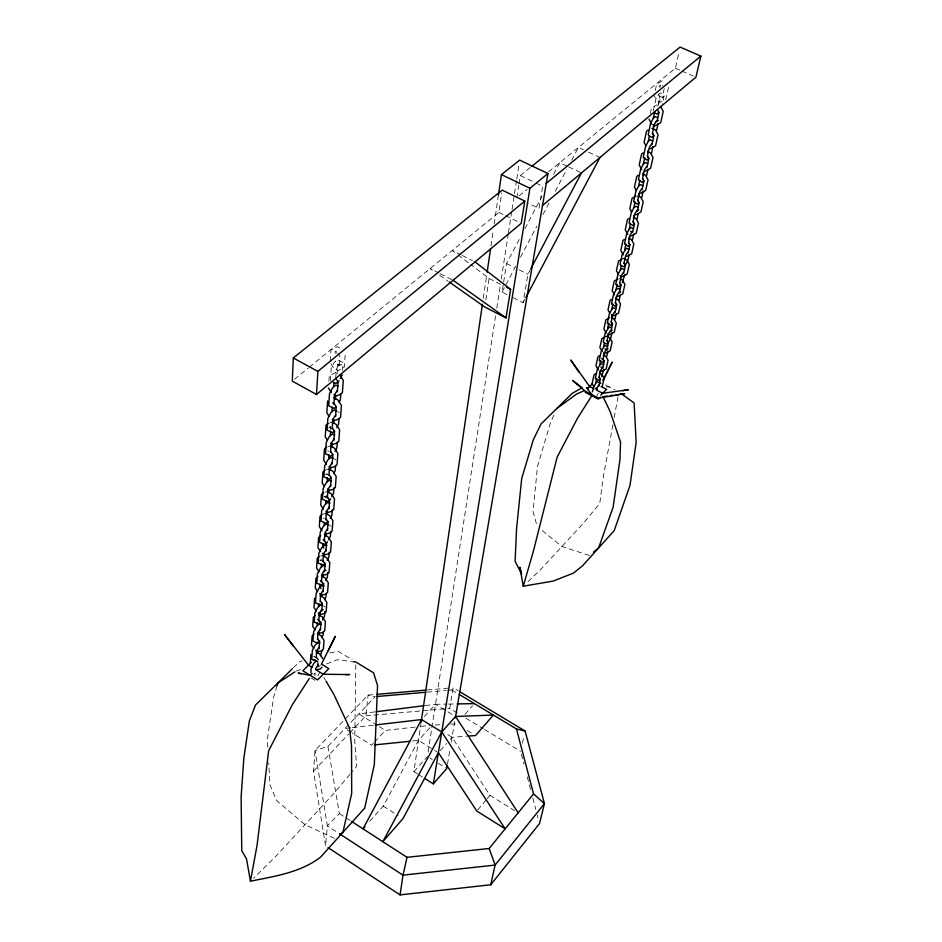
<?xml version="1.0" encoding="UTF-8"?>
<svg xmlns="http://www.w3.org/2000/svg" width="942" height="942" viewBox="0 0 942 942"><rect width="100%" height="100%" fill="white"/><g stroke="black" fill="none" stroke-linecap="round" stroke-linejoin="round"><path stroke-width="0.71" stroke-dasharray="4.71 3.53" d="M355.793 664.887L354.757 741.154L356.618 766.399L350.954 773.147M328.899 381.298L329.253 375.893L335.54 372.537L337.636 373.668M330.23 361.233L330.96 350.106L337.342 346.656L341.581 348.94M330.371 380.662L331.195 368.322L334.339 362.27L337.507 359.656L343.112 362.517L342.476 371.16M326.003 498.035L326.191 495.174M330.677 430.129L330.854 427.468M335.917 353.968L336.117 351.06L333.868 352.909L336.129 352.037M314.969 675.779L315.158 673M335.741 377.824L336.329 369.24L338.06 365.943L339.367 364.848L340.804 365.531L337.825 363.918L337.118 373.939M349.741 732.864L365.849 715.849L368.075 695.102L375.281 696.656L327.922 746.429L315.028 750.562L327.345 825.84L325.591 846.01L313.521 771.157L315.028 750.562L368.075 695.102L375.281 694.478M417.553 773.959L413.903 771.675L420.944 723.621M483.281 298.379L486.696 275.076M490.97 245.956L493.102 231.391M494.173 224.114L498.448 194.982M485.907 299.909L489.075 278.479L470.67 264.466M309.294 367.203L498.871 212.386L501.756 192.91M428.092 752.14L495.657 315.382M496.787 308.128L500.379 284.908M501.274 279.103L508.233 234.122M508.456 232.674L511.824 210.914M512.048 209.454L514.297 194.947M514.52 193.499L516.534 180.44M516.769 178.98L519.23 163.025M507.043 294.54L502.098 292.032L503.428 283.483M503.652 282.058L506.537 263.548L519.489 238.985M516.828 197.714L518.771 185.256M518.995 183.867L520.29 175.565L530.57 167.299M457.188 712.894L449.723 708.36L453.137 687.731L458.095 690.721M513.225 297.672L523.116 302.676L527.909 274.216L529.969 270.319M447.485 764.162L450.194 748.231M451.171 742.449L454.88 720.642M612.889 424.771L603.422 476.322L599.76 503.44L582.851 523.823L540.343 569.851L526.272 583.31M614.184 417.647L618.07 396.252M650.298 113.593L651.523 107.93L657.01 104.868M655.291 90.444L656.68 83.991L662.238 80.871L664.687 81.954M653.277 111.062L655.762 99.593L658.387 94.636L660.448 92.94L663.027 94.094L664.157 95.919L662.273 104.503M659.906 87.736L660.495 85.039L659.035 86.24L661.272 85.192L662.803 85.863M657.857 106.352L659.895 97.05L659.27 96.049L661.849 97.203L659.565 100.617L658.54 105.28M664.228 88.548L662.155 97.98L663.615 96.767L661.378 97.803L659.871 97.12L658.446 94.459M522.41 743.238L523.905 736.456M668.526 87.406L665.959 99.004L664.51 100.217L660.424 102.089L656.774 100.464L654.172 95.601M548.55 171.809L675.438 68.189L679.194 51.315M277.019 685.776L273.698 696.809L267.34 739.352L267.94 749.62M553.837 415.104L550.434 422.899L537.505 466.337L533.019 511.73L537.234 526.578M524.941 228.635L541.991 196.313M553.578 174.329L559.713 162.695L567.378 166.31M502.098 292.032L515.721 266.209M520.49 257.178L536.846 226.186M542.981 214.564L549.104 202.942M555.238 191.332L566.825 169.383M571.594 160.34L578.412 147.435L583.475 149.79M317.925 675.85L319.868 672.188M523.116 302.676L525.165 298.791M596.686 396.193L598.347 393.085M369.77 821.271L383.276 806.081L418.495 740.388L430.294 727.318M447.474 690.368L451.807 689.991L453.137 687.731M477.759 809.955L486.213 799.84M487.155 798.722L489.981 795.342L452.054 737.268L444.636 732.723M350.012 774.265L333.951 793.364L275.029 857.185L253.528 878.215M440.208 750.644L446.59 743.438M450.229 739.329L452.054 737.268L466.714 736.197M413.903 771.675L427.409 756.497M464.959 714.307L472.554 705.77M424.336 716.497L435.498 704.263L447.038 704.086M373.609 743.097L371.643 745.216L352.249 733.064M374.586 742.037L385.384 730.403L415.222 727.047M313.521 771.157L348.74 733.936M327.922 746.429L339.344 813.535L327.345 825.84L338.331 832.999M318.655 666.901L320.527 665.028M313.745 674.295L314.84 673.2M293.398 667.713L299.615 661.59L302.17 660.86M321.811 558.877L319.797 560.761L321.775 560.29M330.948 426.125L328.793 427.998L330.936 427.279M294.54 379.249L308.164 368.122M519.089 195.865L527.025 189.389M326.627 663.933L337.224 659.741L351.531 661.496M329.476 423.005L332.102 422.122M296.153 671.057L301.593 669.291M327.863 446.72L330.454 445.884M326.297 469.787L328.84 469.01M325.626 474.65L327.722 474.026M324.778 492.23L327.286 491.512M324.119 497.046L326.168 496.458M323.294 514.085L325.767 513.414M320.433 556.11L322.847 555.521M329.735 652.912L338.272 651.311L352.072 659.718M606.33 386.938L609.003 386.55L615.055 389.835M374.751 711.917L358.843 713.918L374.527 723.656M425.372 705.546L435.498 704.263L446.802 711.139M350.754 727.836L344.972 728.507L351.036 732.299M352.202 727.66L373.868 725.128M420.897 726.412L430.847 725.293M412.631 740.989L418.495 740.388L433.414 749.62M365.849 715.849L449.723 708.36M427.185 689.98L450.252 687.978M427.256 692.134L446.025 690.498M435.11 724.999L440.785 724.704M450.735 724.198L456.411 723.915M448.486 704.063L455.692 703.945M314.969 656.48L313.733 656.421L316.206 657.94M320.268 560.278L321.575 560.514M323.118 518.241L324.46 518.583M325.967 496.764L324.601 496.387L327.357 497.965M326.132 473.932L327.51 474.356M589.327 555.474L561.915 546.501L540.59 529.298M327.698 450.853L329.088 451.336M330.724 427.668L329.311 427.138L332.185 428.74M675.438 68.189L680.56 70.45M681.843 71.003L693.371 76.078M334.516 838.356L304.996 824.721L276.63 800.535L269.977 784.816L268.705 762.82M588.538 152.157L599.948 157.467M568.662 166.911L581.45 172.939M520.29 175.565L534.809 182.512M536.128 183.137L542.722 186.292L539.001 208.441L528.568 203.39M605.494 384.842L612.112 389.317M498.871 212.386L504.123 214.953M505.442 215.6L519.902 222.665M506.537 263.548L514.085 267.316M519.113 269.824L527.909 274.216M461.121 254.905L452.254 250.454L456.858 253.951M462.381 255.541L472.519 260.64M489.075 278.479L503.004 285.508M439.043 273.109L430.094 268.552L434.851 271.897M440.314 273.757L453.102 280.269M337.519 411.513L339.438 412.584M334.104 458.848L335.976 459.908M329.323 525.2L331.113 526.237M323.495 605.942L325.202 606.966M451.807 689.991L458.024 693.748M465.89 718.169L483.305 728.743M484.541 729.497L520.608 751.375M448.051 711.905L455.587 716.485M467.15 730.462L471.93 733.371M434.662 750.385L437.147 751.928M311.307 678.028L314.993 680.312M379.355 726.659L385.384 730.403M429.835 758.004L432.248 759.499M438.289 763.256L445.531 767.754M489.981 795.342L514.473 810.556M418.766 774.724L422.405 777.009M383.276 806.081L398.03 815.513M339.344 813.535L350.412 820.706M439.608 275.252L447.945 281.105M458.012 254.835L469.516 263.583M330.854 363.765L333.727 368.346L337.931 370.63L344.266 367.239L345.196 354.734L343.748 352.414M337.884 352.979L339.862 356.147L339.144 366.308L341.381 364.448L339.132 365.296L337.389 364.354L335.423 361.222M323.801 677.392L325.249 679.83M521.35 754.212L523.94 764.115M527.273 776.856L530.982 791.021M532.831 798.098L535.798 809.425M537.281 815.089L538.012 817.915"/><path stroke-width="1.41" d="M293.315 357.972L292.267 381.11L316.5 394.498L521.209 223.313L524.788 201.07L502.168 190.131L293.315 357.972L317.878 371.407L316.5 394.498M310.318 662.98L310.884 654.337M314.593 598.146L313.98 607.46L316.324 610.981M327.604 400.951L326.827 412.773L328.923 416.081M310.872 672.67L311.154 668.408L313.768 663.451L316.43 660.801M317.23 625.229L317.407 622.768M318.537 606.248L318.714 603.728M320.056 584.205L319.88 586.795L321.034 588.526M321.257 566.837L321.446 564.187M322.859 543.64L322.67 546.36L323.848 548.162M324.119 525.342L324.307 522.551M325.602 503.77L325.802 500.908M327.133 481.621L327.392 477.829M328.699 458.86L328.97 454.962M330.312 435.463L330.583 431.46M331.961 411.418L332.243 407.297M333.668 386.679L333.963 382.44M316.206 657.94L316.7 650.84L319.267 647.001M317.478 639.665L317.984 632.388L320.586 628.514M318.785 620.931L319.303 613.477L320.786 610.663L321.928 609.556L323.2 609.709M320.127 601.726L320.657 594.084L323.318 590.128M321.505 582.038L322.046 574.196L323.565 571.299L324.731 570.193L326.026 570.428M322.906 561.832L323.471 553.79L326.191 549.751M324.354 541.108L324.931 532.842L327.686 528.768M325.838 519.819L326.427 511.341L329.217 507.22M327.357 497.965L327.969 489.251L330.795 485.095M328.923 475.522L329.547 466.573L332.42 462.369M330.536 452.454L331.172 443.246L334.08 439.007M332.185 428.74L332.844 419.272L335.788 414.986M333.892 404.353L334.563 394.616L337.554 390.271M317.513 652.665L317.678 650.31M318.808 634.378L318.973 631.964M320.127 615.632L320.292 613.16M321.469 596.427L321.646 593.884M322.859 576.716L323.047 574.114M324.283 556.51L324.472 553.837M325.744 535.774L325.932 533.031M327.239 514.485L327.439 511.671M328.77 492.631L328.982 489.734M330.348 470.188L330.583 466.832M331.973 447.12L332.22 443.67M333.645 423.405L333.892 419.861M335.364 399.019L335.611 395.381M317.76 666.724L318.007 663.227M319.044 648.673L319.55 641.478L317.878 638.97M320.362 630.174L320.881 622.803L317.701 619.353M321.705 611.205L322.246 603.657L320.527 601.067M323.094 591.764L323.648 584.016L320.386 580.472M324.519 571.829L325.084 563.881L323.318 561.197M325.967 551.364L326.544 543.216L323.2 539.566M327.463 530.37L328.063 521.998L326.262 519.219M328.993 508.81L329.606 500.214L327.781 497.388M330.571 486.661L331.207 477.829L329.359 474.956M332.196 463.911L332.844 454.833L330.96 451.901M333.857 440.526L334.528 431.2L332.62 428.21M335.564 416.482L336.247 406.885L334.328 403.847L332.62 402.905M337.33 391.754L338.037 381.887L336.082 378.778M322.034 650.227L320.504 655.608M323.4 631.517L323.153 634.873L321.834 637.381M324.86 611.57L324.531 616.15L322.517 619.977M326.191 593.448L325.932 596.969L324.578 599.548M327.722 572.477L327.38 577.293L325.72 580.437M329.217 552.177L328.852 557.111L327.18 560.302M330.736 531.347L330.371 536.41L328.676 539.636M332.302 509.952L331.925 515.156L330.206 518.43M333.915 487.991L333.527 493.337L331.784 496.658M335.564 465.43L335.164 470.929L333.986 473.167M337.271 442.257L336.847 447.897L335.058 451.312M339.014 418.425L338.59 424.218L336.765 427.703M340.804 393.921L340.368 399.879L339.144 402.234M421.133 722.337L482.434 304.207M487.132 272.167L490.547 248.865M498.448 194.982L501.427 174.6L519.678 160.116L547.95 173.54L455.363 717.839M459.331 691.463L525.106 731.039L544.441 803.608L539.495 823.579L490.758 884.75L400.056 894.9L403.011 875.153L407.003 857.314L351.649 821.495M449.134 281.941L484.847 307.057L506.019 317.901L510.611 289.347L475.051 261.911M424.83 778.528L433.344 783.85L529.922 188.27L547.95 173.54M447.238 765.611L446.743 768.495L433.344 783.85M352.967 661.661L355.829 662.014L373.538 672.8L377.554 685.541L374.327 764.68L364.672 808.13L320.621 857.114C300.486 872.61 274.64 876.237 250.454 881.217L257.072 845.174L268.67 750.739L292.15 705.052L309.294 678.476M592.424 391.907L593.354 387.657L595.591 383.476L597.44 381.628L600.772 383.571M595.78 382.699L596.686 378.531M599.665 364.825L600.596 360.574M603.634 346.585L604.423 342.97L603.245 341.981L605.2 332.973L609.403 326.815L611.664 327.957M607.684 327.969L608.756 323.035M611.817 308.964L612.912 303.925M616.033 289.547L617.151 284.413M620.342 269.73L621.202 265.785M624.746 249.477L625.912 244.108M629.244 228.776L630.433 223.301M633.848 207.629L635.061 202.024M638.546 186.01L639.795 180.275M643.351 163.896L644.717 157.62M648.273 141.276L649.391 136.143L648.202 134.471L650.628 123.261L653.218 118.374L655.267 116.655L657.822 117.809M653.301 118.139L654.725 111.568M599.465 373.738L600.078 370.924M603.41 355.676L604.034 352.814M607.437 337.26L608.238 333.598M611.817 317.207L612.359 314.71M615.738 299.25L616.292 296.706M620.307 278.337L620.872 275.735M628.867 239.138L629.456 236.418M633.436 218.214L634.037 215.447M638.099 196.843L638.723 194.005M642.88 174.976L643.421 172.492M647.755 152.628L648.308 150.084M653.324 127.158L653.889 124.556M598.853 386.267L600.372 379.308L599.124 377.13M602.774 368.393L604.328 361.292L601.761 358.419M606.778 350.153L608.367 342.912L607.095 340.674M610.863 331.537L612.488 324.142L611.205 321.87M615.044 312.532L616.704 304.984L615.397 302.676M619.306 293.115L621.002 285.402L619.683 283.071M623.663 273.286L625.394 265.42L624.063 263.042M628.102 253.033L629.88 244.991L628.538 242.577M632.647 232.333L634.461 224.114L633.106 221.664M637.298 211.185L639.147 202.777L637.781 200.293M642.044 189.554L643.939 180.958L642.562 178.438M646.907 167.44L648.838 158.645L647.448 156.078M651.876 144.809L653.854 135.813L652.453 133.211M656.951 121.659L658.976 112.463L657.563 109.814M603.893 369.429L601.679 376.47M606.778 356.347L607.884 351.307M611.959 332.797L610.828 337.942L608.532 342.229L606.648 344.065L604.399 342.923M614.961 319.161L616.127 313.91M619.188 299.98L620.083 295.953M624.711 274.923L622.321 282.612M629.15 254.799L627.914 260.392L625.523 264.879L623.58 266.692L621.225 265.538L620.06 264.337L622.191 254.528L626.56 248.205L628.926 249.347M632.423 239.951L633.683 234.228M637.028 219.062L638.146 213.952M641.726 197.714L643.162 191.179M646.542 175.883L648.014 169.207M651.452 153.57L652.959 146.728M656.492 130.726L658.034 123.732M490.758 884.75L495.092 865.062L544.441 803.608L533.537 793.918L516.487 728.967L459.272 694.489M602.173 386.891L604.069 378.331L601.773 374.351L599.701 373.279M531.712 166.381L680.136 47.1L700.872 56.108L695.938 77.197L542.38 205.603M621.049 393.52L634.119 402.976L636.156 442.457L629.974 485.483L614.231 530.582L582.662 565.683L573.395 573.148L553.084 581.096L523.257 586.195L533.502 550.776L557.146 457.106L577.528 418.201L591.788 395.711L592 394.757L586.43 387.645L588.35 389.694M277.019 685.776L277.855 683.021L294.94 671.846M328.334 650.675L335.281 636.286L321.469 664.098L328.829 668.62L317.595 679.912L302.841 670.775L311.319 662.379M603.092 380.403L612.206 362.128L603.245 379.697M340.333 378.425L342.205 374.845M315.452 668.844L317.972 665.052M530.652 269.023L581.45 172.939M525.86 297.495L599.948 157.467M596.675 388.281L598.665 385.231M468.186 736.091L475.51 735.561L493.408 715.06L455.587 716.485L441.751 731.958L382.841 841.677L402.952 818.645L438.395 752.693L476.817 811.086L505.147 828.83L441.751 731.958L421.545 719.558L363.011 828.854L364.943 826.687M407.003 857.314L489.169 848.495L533.537 793.918M600.737 395.24L606.589 389.34L601.137 386.526M600.313 397.147L598.347 399.125L585.241 392.319M312.085 673.459L310.212 675.343L298.155 673.047L300.816 673.766M322.046 667.172L320.174 669.044L316.806 669.597M587.631 388.445L592.542 383.571M600.549 378.566L598.7 380.415L595.344 378.448L597.216 369.794L599.477 365.567L601.349 363.73L603.563 364.86M595.273 373.809L593.955 375.116L592.106 383.677L593.825 386.632M602.586 367.368L600.572 370.442L599.041 377.471L599.665 377.93M319.609 640.784L317.807 642.55L315.499 642.385L312.991 640.854L313.592 631.894L316.265 626.807L318.997 624.157L321.293 624.381M604.505 360.586L602.633 362.423L599.253 360.397L601.161 351.578L603.457 347.292L605.341 345.467L607.578 346.597M292.361 668.738L255.517 705.005L249.359 720.901L243.837 758.334L241.128 796.661L241.753 850.697L246.486 858.786L250.454 881.217M314.016 634.19L312.096 636.062L311.508 644.929L313.792 648.332M599.171 355.782L597.84 357.077L595.956 365.814L598.264 369.817M606.589 349.141L604.552 352.237L602.986 359.408L603.622 359.903M320.928 622.132L319.114 623.91L314.239 622.132L314.852 612.948L317.572 607.802L320.327 605.141L322.647 605.435M315.264 615.467L313.333 617.34L312.732 626.418L315.04 629.88M610.663 330.536L608.614 333.668L607.013 340.98L607.649 341.499M322.294 603.021L320.445 604.788L315.523 602.951L316.147 593.531L318.902 588.314L321.693 585.653L324.036 586.006M612.653 323.495L610.746 325.32L607.319 323.177L609.309 313.98L611.652 309.6L613.56 307.775L615.844 308.917M614.832 311.543L612.759 314.699L611.134 322.164L611.758 322.717M323.683 583.416L321.823 585.194L316.842 583.275L317.478 573.607L320.268 568.32L323.094 565.659L325.461 566.083M616.845 304.372L614.938 306.185L611.476 303.972L613.513 294.587L615.88 290.148L617.799 288.346L620.119 289.477M317.878 576.598L315.888 578.47L315.264 588.008L317.631 591.588M611.346 299.391L609.992 300.675L607.99 309.977L609.768 313.109M619.082 292.15L616.998 295.329L615.326 302.959L615.962 303.548M325.12 563.304L323.236 565.082L318.184 563.081L318.843 553.166L321.669 547.808L324.531 545.147L326.921 545.654M621.143 284.837L619.212 286.651L615.727 284.366L617.811 274.77L620.201 270.283L622.132 268.482L624.475 269.624M623.427 272.344L621.32 275.547L619.624 283.33L620.248 283.954M319.232 556.404L317.23 558.276L316.583 568.073L318.973 571.712M327.545 541.791L324.672 544.452L319.573 542.368L320.245 532.195L323.106 526.755L326.003 524.093L328.428 524.682M627.867 252.115L625.747 255.329L624.004 263.289L624.628 263.948M320.621 535.692L318.596 537.564L317.925 547.608L320.515 551.565M328.099 521.503L326.156 523.281L320.987 521.103L321.681 510.658L324.578 505.136L327.51 502.486L329.959 503.146M629.998 244.496L628.043 246.298L624.499 243.872L626.666 233.851L629.115 229.259L631.081 227.481L633.483 228.623M632.412 231.426L630.257 234.676L628.479 242.812L629.103 243.519M322.058 514.426L319.997 516.298L319.314 526.613L321.928 530.64M624.322 239.35L622.933 240.61L620.802 250.525L623.227 254.882M330.618 498.871L327.686 501.533L322.447 499.272L323.165 488.545L326.097 482.94L329.064 480.29L331.549 481.032M634.567 223.666L632.6 225.444L629.032 222.948L631.246 212.704L633.719 208.064L635.709 206.286L638.134 207.44M637.039 210.29L634.873 213.563L633.059 221.888L633.683 222.63M323.518 492.595L321.434 494.468L320.739 505.065L323.389 509.151M628.832 218.45L627.431 219.71L625.252 229.836L627.713 234.264M331.231 477.429L329.253 479.195L323.942 476.84L324.684 465.819L327.663 460.132L330.666 457.482L333.174 458.318M639.253 202.377L637.263 204.143L633.66 201.564L635.932 191.096L638.429 186.398L640.43 184.632L642.891 185.786M325.025 470.176L322.918 472.048L322.199 482.928L324.213 486.048M641.785 188.683L639.594 191.991L637.734 200.493L638.358 201.27M332.867 454.48L330.854 456.246L325.485 453.797L326.238 442.457L329.264 436.688L332.302 434.038L334.834 434.98M644.034 180.605L642.032 182.359L638.405 179.71L640.725 168.995L643.256 164.238L645.27 162.483L647.755 163.637M646.636 166.593L644.41 169.913L642.515 178.615L643.139 179.439M326.58 447.132L324.437 449.004L323.695 460.179L326.427 464.418M638.17 175.259L636.745 176.507L634.461 187.093L636.345 190.508M334.54 430.894L332.502 432.661L327.062 430.094L327.851 418.436L330.901 412.584L333.986 409.947L336.553 410.983M648.92 158.338L646.907 160.081L643.245 157.349L645.623 146.387L648.178 141.571L650.216 139.828L652.724 140.982M328.169 423.453L326.003 425.313L325.237 436.805L327.31 440.044M642.986 152.934L641.561 154.158L639.229 164.991L641.749 169.631M651.593 143.996L649.344 147.341L647.401 156.242L648.037 157.114M336.27 406.638L334.21 408.404L328.699 405.731L329.5 393.732L332.597 387.786L335.729 385.16L338.319 386.302M653.925 135.566L651.888 137.296L649.356 136.143M656.656 120.87L654.396 124.25L652.406 133.352L653.042 134.27M647.919 130.09L646.483 131.315L644.092 142.383L646.012 145.916M339.085 380.815L335.953 383.441L333.327 382.275M659.035 112.263L656.986 113.982L654.431 112.828M317.878 371.407L524.788 201.07M546.113 183.502L700.872 56.108M593.46 552.118L598.629 547.938L613.112 507.243L619.942 459.743L620.566 442.222L610.169 411.572L602.868 396.441M556.675 408.604L576.575 394.086L584.146 390.683M339.779 834.565L342.935 832.304L351.696 793.376L351.531 745.793L349.482 727.825L333.892 694.454L325.967 681.054M582.191 387.645L572.029 393.497L540.991 424.041L533.278 439.89L521.703 478.56L516.557 528.815L515.109 561.232L521.715 574.279M656.197 121.436L658.399 120.446M650.204 148.73L655.597 145.774L658.046 134.706L655.491 129.937L651.899 128.312M645.258 171.256L650.592 168.359L652.994 157.538L650.451 152.851L648.096 151.768M640.43 193.287L645.694 190.449L648.037 179.863L645.529 175.259L643.198 174.176M635.991 196.054L632.035 198.35L629.809 208.7L631.67 212.068M636.615 210.761L638.7 209.925M635.709 214.823L640.913 212.044L643.209 201.694L640.713 197.161L638.417 196.077M631.093 235.889L636.239 233.169L638.476 223.042L636.015 218.579L633.731 217.496M626.583 256.507L631.658 253.834L633.848 243.931L631.411 239.527L629.162 238.444M622.344 258.873L618.529 261.064L616.433 270.766L618.246 273.992M617.987 278.926L614.219 281.081L612.17 290.572L614.561 294.811M618.694 292.538L620.66 291.832M617.822 296.424L622.78 293.869L624.887 284.378L622.485 280.104L620.295 279.02M609.545 317.772L605.859 319.868L603.893 328.97L606.248 333.091M610.286 330.889L612.206 330.242M609.439 334.704L614.278 332.232L616.303 323.13L613.948 318.973L611.794 317.901M605.459 336.6L601.808 338.661L599.889 347.574L602.209 351.637M608.108 348.858L606.212 349.47L604.905 348.811M605.376 353.25L610.169 350.824L612.135 341.911L609.804 337.813L606.624 336.212M601.385 371.419L606.13 369.04L608.061 360.315L605.753 356.264L603.645 355.205M326.391 533.855L330.1 532.901L332.137 531.017L332.903 520.714L329.606 515.639L325.767 513.414M323.483 575.126L327.074 574.302L329.064 572.406L329.794 562.633L326.58 557.723L322.847 555.521M319.373 633.201L322.835 632.553L324.755 630.669L325.426 621.602L322.329 616.939L318.726 614.773M622.733 390.718L628.514 389.705L602.692 393.261L596.133 389.87M604.517 396.429L607.39 396.029M610.263 395.64L613.136 395.251M615.997 394.863L624.617 393.697L598.559 398.16L585.453 391.354L572.736 380.544L581.344 387.115M376.199 711.74L423.924 705.723M375.316 724.963L421.545 719.558M374.575 744.91L409.711 741.295M376.718 694.36L425.737 690.109M376.718 696.527L425.819 692.252M345.514 674.66L349.706 674.566L323.224 674.248L315.853 669.703M457.141 703.921L474.45 703.639M319.974 642.868L317.701 642.703L315.005 645.352L312.355 650.369L311.778 659.117L314.251 660.636M516.487 728.967L525.106 731.039M652.853 124.591L655.255 125.675L660.719 122.66L663.227 111.333L660.648 106.493M630.587 231.202L631.988 231.873M501.427 174.6L529.922 188.27M623.569 258.414L626.901 260.027L629.315 264.372L627.172 274.063L622.156 276.677L619.954 275.606M615.997 298.673L618.176 299.744L620.543 303.96L618.494 313.25L613.583 315.77L611.429 314.687M506.808 287.428L510.611 289.347M600.925 367.015L602.221 367.686M595.426 388.163L597.487 389.223M593.955 388.74L589.598 386.491L570.722 360.021L578.835 371.949M334.069 394.804L336.141 395.946L340.192 394.51L342.393 392.637L343.288 380.486L339.721 374.81M333.798 397.677L337.919 399.95L341.44 405.519L340.557 417.33L338.39 419.202L334.398 420.544L332.361 419.414M332.102 422.122L336.164 424.383L339.626 429.846L338.779 441.327L336.635 443.199L332.714 444.471L330.701 443.341M330.454 445.884L334.457 448.145L337.884 453.502L337.048 464.665L334.94 466.549L331.066 467.727L329.088 466.608M328.84 469.01L332.797 471.247L336.176 476.511L335.364 487.379L333.28 489.263L329.464 490.37L327.51 489.251M327.286 491.512L331.184 493.738L334.516 498.907L333.727 509.492L331.666 511.376L327.91 512.401L325.979 511.294M324.283 534.738L328.075 536.952L331.325 541.944L330.583 551.977L328.57 553.872L324.919 554.756L322.411 553.284M321.434 575.774L325.131 577.964L328.299 582.792L327.592 592.318L325.626 594.202L322.07 594.967L319.632 593.519M320.068 595.521L323.707 597.699L326.839 602.444L326.156 611.735L324.213 613.619L320.704 614.325L318.302 612.877M317.43 633.554L320.975 635.709L324.036 640.301L323.389 649.144L321.481 651.028L318.078 651.617L315.723 650.18M316.159 651.876L319.668 654.019L322.682 658.54M314.133 659.588L317.795 661.849M312.179 667.431L308.505 665.17L284.637 634.661L293.457 646.318M339.544 833.8L403.011 875.153L495.092 865.062L489.169 848.495M328.028 847.612L400.056 894.9M453.102 280.269L506.019 317.901M316.606 657.245L318.255 659.706M455.587 716.485L518.159 812.84M328.452 388.057L331.29 392.543M649.073 119.257L651.652 124.05M521.35 572.877L519.902 567.225L523.257 586.195"/></g></svg>
